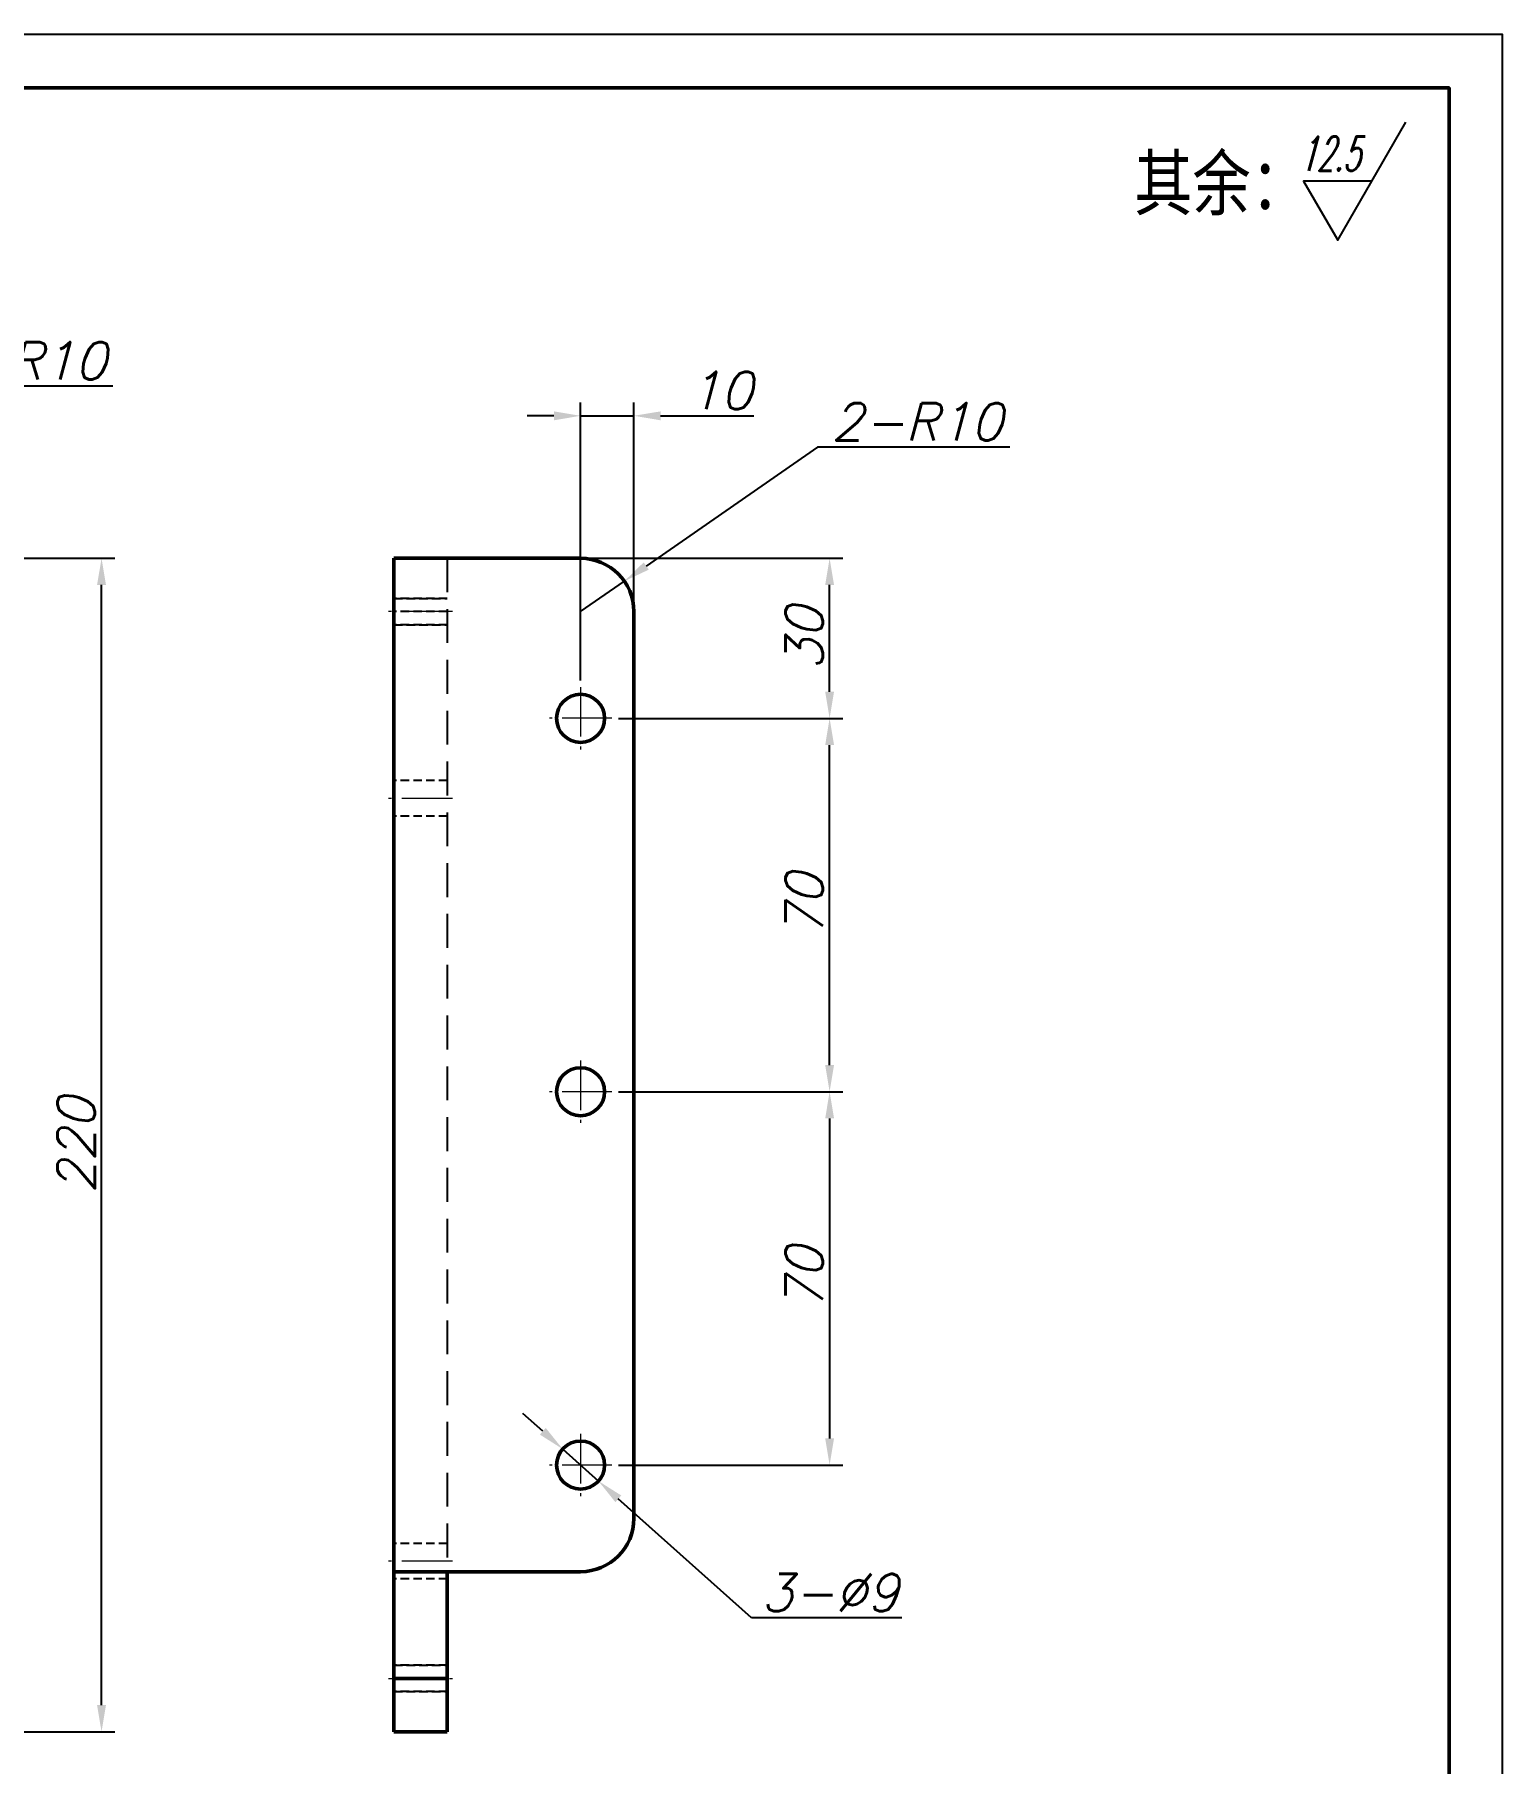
# Model space of a CAD drawing. Header units: inches. Extents: x 17901 to 26602, y 9673 to 14036.
# Drawn here: x 20073.3 to 20348.5, y 11490.6 to 11814.7 of the extents above; entities that cross this region are included whole.
import ezdxf
from ezdxf.enums import TextEntityAlignment as Align

# ---------------------------------------------------------------- set-up
doc = ezdxf.new("R2010")
doc.units = ezdxf.units.IN
doc.header["$MEASUREMENT"] = 0
doc.linetypes.add('CENTER', pattern=[50.8, 31.75, -6.35, 6.35, -6.35])
doc.linetypes.add('DASHED2', pattern=[9.525, 6.35, -3.175])
doc.layers.add('Dim', color=3, linetype='Continuous')
for name, color, linetype, lineweight in [('中心线', 1, 'CENTER', 15), ('图框_内框线', 5, 'Continuous', 50), ('标注线', 3, 'Continuous', 25), ('粗实线', 7, 'Continuous', 50), ('虚线', 2, 'DASHED2', 25)]:
    doc.layers.add(name, color=color, linetype=linetype, lineweight=lineweight)
doc.styles.add('DIM_FONT', font='romans.shx', dxfattribs={"oblique": 15})
doc.styles.add('仿宋体', font='FSGB2312.ttf', dxfattribs={"width": 0.8, "height": 3.5})
doc.dimstyles.new('幅面 1：2$0', dxfattribs={"dimscale": 2, "dimtxt": 3.5, "dimasz": 2.5, "dimexe": 1.25, "dimexo": 0.625, "dimtad": 1, "dimdsep": 46, "dimtxsty": 'DIM_FONT', "dimcen": 2.5, "dimclrd": 256, "dimclrt": 256, "dimadec": 0, "dimazin": 0, "dimtfac": 1, "dimtmove": 0, "dimatfit": 3, "dimfxl": 1, "dimlwd": -1, "dimarcsym": 0})
doc.dimstyles.new('幅面 1：2$3', dxfattribs={"dimscale": 2, "dimtxt": 3.5, "dimasz": 2.5, "dimexe": 1.25, "dimexo": 0.625, "dimtad": 1, "dimtih": 1, "dimtoh": 1, "dimdsep": 46, "dimtxsty": 'DIM_FONT', "dimcen": 2.5, "dimclrd": 256, "dimclre": 256, "dimclrt": 256, "dimazin": 2, "dimtm": 1e-09, "dimtfac": 0.5, "dimtmove": 0, "dimatfit": 3, "dimfxl": 1, "dimlwd": -1, "dimarcsym": 0})
doc.dimstyles.new('幅面 1：2$4', dxfattribs={"dimscale": 2, "dimtxt": 3.5, "dimasz": 2.5, "dimexe": 1.25, "dimexo": 0.625, "dimtad": 1, "dimtoh": 1, "dimdsep": 46, "dimtxsty": 'DIM_FONT', "dimcen": 2.5, "dimclrd": 256, "dimclre": 256, "dimclrt": 256, "dimazin": 2, "dimtm": 1e-09, "dimtfac": 0.5, "dimtmove": 0, "dimatfit": 3, "dimfxl": 1, "dimlwd": -1, "dimarcsym": 0})

# ---------------------------------------------------------------- blocks, each defined once
blk = doc.blocks.new('*D582')
at = {"layer": 'Defpoints', "color": 0, "transparency": 16777216}
for p in [(20017.17, 11716.55), (20085.88, 11716.55), (20017.17, 11496.55)]:
    blk.add_point(p, dxfattribs=at)
at = {"layer": '标注线', "color": 0, "lineweight": -2, "transparency": 16777216}
for p, q in [((20018.42, 11716.55), (20088.38, 11716.55)), ((20018.42, 11496.55), (20088.38, 11496.55))]:
    blk.add_line(p, q, dxfattribs=at)
at = {"layer": '标注线', "transparency": 16777216}
blk.add_line((20085.88, 11501.55), (20085.88, 11711.55), dxfattribs=at)
for points in [[(20085.04, 11711.55), (20086.71, 11711.55), (20085.88, 11716.55)], [(20085.04, 11501.55), (20086.71, 11501.55), (20085.88, 11496.55)]]:
    blk.add_solid(points, dxfattribs=at)
at = {"layer": '标注线', "transparency": 16777216, "insert": (20081.13, 11606.55), "char_height": 7, "attachment_point": 5, "rotation": 90, "style": 'DIM_FONT'}
blk.add_mtext('220', dxfattribs=at)
blk = doc.blocks.new('*D585')
at = {"layer": 'Defpoints', "color": 0, "transparency": 16777216}
for p in [(20023.56, 11714.25), (20017.17, 11706.55)]:
    blk.add_point(p, dxfattribs=at)
at = {"layer": '标注线', "transparency": 16777216}
for p, q in [((20052.27, 11748.84), (20026.75, 11718.09)), ((20088.01, 11748.84), (20052.27, 11748.84)), ((20017.17, 11706.55), (20023.56, 11714.25))]:
    blk.add_line(p, q, dxfattribs=at)
blk.add_solid([(20026.11, 11718.63), (20027.39, 11717.56), (20023.56, 11714.25)], dxfattribs=at)
at = {"layer": '标注线', "transparency": 16777216, "insert": (20070.77, 11753.59), "char_height": 7, "attachment_point": 5, "style": 'DIM_FONT'}
blk.add_mtext('3-R10', dxfattribs=at)
blk = doc.blocks.new('*D593')
at = {"layer": 'Defpoints', "color": 0, "transparency": 16777216}
for p in [(20181.54, 11616.55), (20181.54, 11546.55), (20222.39, 11546.55)]:
    blk.add_point(p, dxfattribs=at)
at = {"layer": '标注线', "color": 0, "lineweight": -2, "transparency": 16777216}
for p, q in [((20182.79, 11616.55), (20224.89, 11616.55)), ((20182.79, 11546.55), (20224.89, 11546.55))]:
    blk.add_line(p, q, dxfattribs=at)
at = {"layer": '标注线', "transparency": 16777216}
blk.add_line((20222.39, 11611.55), (20222.39, 11551.55), dxfattribs=at)
for points in [[(20221.56, 11611.55), (20223.22, 11611.55), (20222.39, 11616.55)], [(20221.56, 11551.55), (20223.22, 11551.55), (20222.39, 11546.55)]]:
    blk.add_solid(points, dxfattribs=at)
at = {"layer": '标注线', "transparency": 16777216, "insert": (20217.64, 11581.55), "char_height": 7, "attachment_point": 5, "rotation": 90, "style": 'DIM_FONT'}
blk.add_mtext('70', dxfattribs=at)
blk = doc.blocks.new('*D594')
at = {"layer": 'Defpoints', "color": 0, "transparency": 16777216}
for p in [(20181.54, 11686.55), (20222.39, 11686.55), (20181.54, 11616.55)]:
    blk.add_point(p, dxfattribs=at)
at = {"layer": '标注线', "color": 0, "lineweight": -2, "transparency": 16777216}
for p, q in [((20182.79, 11686.55), (20224.89, 11686.55)), ((20182.79, 11616.55), (20224.89, 11616.55))]:
    blk.add_line(p, q, dxfattribs=at)
at = {"layer": '标注线', "transparency": 16777216}
blk.add_line((20222.39, 11621.55), (20222.39, 11681.55), dxfattribs=at)
for points in [[(20221.56, 11681.55), (20223.22, 11681.55), (20222.39, 11686.55)], [(20221.56, 11621.55), (20223.22, 11621.55), (20222.39, 11616.55)]]:
    blk.add_solid(points, dxfattribs=at)
at = {"layer": '标注线', "transparency": 16777216, "insert": (20217.64, 11651.55), "char_height": 7, "attachment_point": 5, "rotation": 90, "style": 'DIM_FONT'}
blk.add_mtext('70', dxfattribs=at)
blk = doc.blocks.new('*D595')
at = {"layer": 'Defpoints', "color": 0, "transparency": 16777216}
for p in [(20175.69, 11716.55), (20222.39, 11716.55), (20181.54, 11686.55)]:
    blk.add_point(p, dxfattribs=at)
at = {"layer": '标注线', "color": 0, "lineweight": -2, "transparency": 16777216}
for p, q in [((20176.94, 11716.55), (20224.89, 11716.55)), ((20182.79, 11686.55), (20224.89, 11686.55))]:
    blk.add_line(p, q, dxfattribs=at)
at = {"layer": '标注线', "transparency": 16777216}
blk.add_line((20222.39, 11691.55), (20222.39, 11711.55), dxfattribs=at)
for points in [[(20221.56, 11711.55), (20223.22, 11711.55), (20222.39, 11716.55)], [(20221.56, 11691.55), (20223.22, 11691.55), (20222.39, 11686.55)]]:
    blk.add_solid(points, dxfattribs=at)
at = {"layer": '标注线', "transparency": 16777216, "insert": (20217.64, 11701.55), "char_height": 7, "attachment_point": 5, "rotation": 90, "style": 'DIM_FONT'}
blk.add_mtext('30', dxfattribs=at)
blk = doc.blocks.new('*D596')
at = {"layer": 'Defpoints', "color": 0, "transparency": 16777216}
for p in [(20185.69, 11743.27), (20185.69, 11706.55), (20175.69, 11692.4)]:
    blk.add_point(p, dxfattribs=at)
at = {"layer": '标注线', "color": 0, "lineweight": -2, "transparency": 16777216}
for p, q in [((20175.69, 11693.65), (20175.69, 11745.77)), ((20185.69, 11707.8), (20185.69, 11745.77))]:
    blk.add_line(p, q, dxfattribs=at)
at = {"layer": '标注线', "transparency": 16777216}
for p, q in [((20170.69, 11743.27), (20165.69, 11743.27)), ((20175.69, 11743.27), (20185.69, 11743.27)), ((20190.69, 11743.27), (20208.19, 11743.27))]:
    blk.add_line(p, q, dxfattribs=at)
for points in [[(20170.69, 11744.1), (20170.69, 11742.43), (20175.69, 11743.27)], [(20190.69, 11744.1), (20190.69, 11742.43), (20185.69, 11743.27)]]:
    blk.add_solid(points, dxfattribs=at)
at = {"layer": '标注线', "transparency": 16777216, "insert": (20201.94, 11748.02), "char_height": 7, "attachment_point": 5, "style": 'DIM_FONT'}
blk.add_mtext('10', dxfattribs=at)
blk = doc.blocks.new('*D482')
at = {"layer": 'Defpoints', "color": 0, "transparency": 16777216}
for p in [(20183.9, 11712.26), (20175.69, 11706.55)]:
    blk.add_point(p, dxfattribs=at)
at = {"layer": '标注线', "transparency": 16777216}
for p, q in [((20220.1, 11737.41), (20188.01, 11715.11)), ((20256.2, 11737.41), (20220.1, 11737.41)), ((20175.69, 11706.55), (20183.9, 11712.26))]:
    blk.add_line(p, q, dxfattribs=at)
blk.add_solid([(20187.53, 11715.79), (20188.49, 11714.43), (20183.9, 11712.26)], dxfattribs=at)
at = {"layer": '标注线', "transparency": 16777216, "insert": (20238.78, 11742.16), "char_height": 7, "attachment_point": 5, "style": 'DIM_FONT'}
blk.add_mtext('2-R10', dxfattribs=at)
blk = doc.blocks.new('*D597')
at = {"layer": 'Defpoints', "color": 0, "transparency": 16777216}
for p in [(20172.34, 11549.55), (20179.05, 11543.55)]:
    blk.add_point(p, dxfattribs=at)
at = {"layer": '标注线', "transparency": 16777216}
for p, q in [((20168.61, 11552.88), (20164.88, 11556.22)), ((20172.34, 11549.55), (20179.05, 11543.55)), ((20207.74, 11517.88), (20182.77, 11540.22)), ((20235.91, 11517.88), (20207.74, 11517.88))]:
    blk.add_line(p, q, dxfattribs=at)
for points in [[(20169.17, 11553.51), (20168.06, 11552.26), (20172.34, 11549.55)], [(20183.33, 11540.84), (20182.22, 11539.6), (20179.05, 11543.55)]]:
    blk.add_solid(points, dxfattribs=at)
at = {"layer": '标注线', "transparency": 16777216, "insert": (20222.45, 11522.63), "char_height": 7, "attachment_point": 5, "style": 'DIM_FONT'}
blk.add_mtext('3-∅9', dxfattribs=at)

msp = doc.modelspace()

# ---------------------------------------------------------------- linework, layer by layer
at = {"layer": 'Defpoints'}
msp.add_lwpolyline([(19508.536, 11220.746), (20348.536, 11220.746), (20348.536, 11814.746), (19508.536, 11814.746)], close=True, dxfattribs=at)
at = {"layer": 'Dim'}
msp.add_lwpolyline([(20324.053, 11787.264), (20311.253, 11787.264), (20317.653, 11776.179), (20330.453, 11798.349)], dxfattribs=at)
at = {"layer": '中心线', "ltscale": 0.300015}
for p, q in [((20151.692, 11706.551), (20139.691, 11706.551)), ((20151.692, 11671.551), (20139.691, 11671.551)), ((20151.692, 11528.551), (20139.691, 11528.551)), ((20139.691, 11506.551), (20151.692, 11506.551))]:
    msp.add_line(p, q, dxfattribs=at)
at = {"layer": '中心线', "ltscale": 0.2925}
for p, q in [((20175.692, 11692.401), (20175.692, 11680.701)), ((20181.542, 11686.551), (20169.842, 11686.551)), ((20175.692, 11622.401), (20175.692, 11610.701)), ((20181.542, 11616.551), (20169.842, 11616.551)), ((20175.692, 11552.401), (20175.692, 11540.701)), ((20181.542, 11546.551), (20169.842, 11546.551))]:
    msp.add_line(p, q, dxfattribs=at)
at = {"layer": '图框_内框线'}
msp.add_lwpolyline([(19558.536, 11230.746), (20338.536, 11230.746), (20338.536, 11804.746), (19558.536, 11804.746)], close=True, dxfattribs=at)
at = {"layer": '粗实线'}
for p, q in [((20140.692, 11716.551), (20160.692, 11716.551)), ((20140.692, 11716.551), (20140.692, 11526.551)), ((20185.692, 11706.551), (20185.692, 11536.551)), ((20160.692, 11526.551), (20140.692, 11526.551))]:
    msp.add_line(p, q, dxfattribs=at)
at = {"layer": '粗实线', "ltscale": 0.375}
for p, q in [((20160.692, 11716.551), (20175.692, 11716.551)), ((20160.692, 11526.551), (20175.692, 11526.551))]:
    msp.add_line(p, q, dxfattribs=at)
at = {"layer": '粗实线', "ltscale": 0.5}
for p, q in [((20140.692, 11506.551), (20140.692, 11526.551)), ((20150.692, 11506.551), (20150.692, 11526.551))]:
    msp.add_line(p, q, dxfattribs=at)
at = {"layer": '粗实线', "ltscale": 0.25}
for p, q in [((20140.692, 11506.551), (20140.692, 11496.551)), ((20140.692, 11506.551), (20150.692, 11506.551)), ((20150.692, 11506.551), (20150.692, 11496.551)), ((20140.692, 11496.551), (20150.692, 11496.551))]:
    msp.add_line(p, q, dxfattribs=at)
at = {"layer": '粗实线'}
for centre in [(20175.692, 11686.551), (20175.692, 11616.551), (20175.692, 11546.551)]:
    msp.add_circle(centre, 4.5, dxfattribs=at)
for centre, start, end in [((20175.692, 11706.551), 0, 90), ((20175.692, 11536.551), 270, 0)]:
    msp.add_arc(centre, 10, start, end, dxfattribs=at)
at = {"layer": '虚线'}
msp.add_line((20150.692, 11716.551), (20150.692, 11526.551), dxfattribs=at)
at = {"layer": '虚线', "ltscale": 0.25}
for p, q in [((20140.692, 11709.009), (20150.692, 11709.009)), ((20150.692, 11709.009), (20140.692, 11709.009)), ((20150.692, 11706.551), (20140.692, 11706.551)), ((20140.692, 11704.092), (20150.692, 11704.092)), ((20150.692, 11704.092), (20140.692, 11704.092)), ((20150.692, 11674.874), (20140.692, 11674.874)), ((20150.692, 11674.874), (20140.692, 11674.874)), ((20150.692, 11668.227), (20140.692, 11668.227)), ((20150.692, 11668.227), (20140.692, 11668.227)), ((20150.692, 11531.874), (20140.692, 11531.874)), ((20150.692, 11531.874), (20140.692, 11531.874)), ((20150.692, 11525.227), (20140.692, 11525.227)), ((20150.692, 11525.227), (20140.692, 11525.227)), ((20140.692, 11509.009), (20150.692, 11509.009)), ((20150.692, 11509.009), (20140.692, 11509.009)), ((20150.692, 11506.551), (20140.692, 11506.551)), ((20140.692, 11504.092), (20150.692, 11504.092)), ((20150.692, 11504.092), (20140.692, 11504.092))]:
    msp.add_line(p, q, dxfattribs=at)

# ---------------------------------------------------------------- texts
at = {"layer": 'Dim', "style": 'DIM_FONT', "oblique": 15, "width": 0.559478}
msp.add_text('12.5', height=6.4, dxfattribs=at).set_placement((20310.468, 11789.212), (20321.892, 11789.212), align=Align.FIT)
at = {"layer": 'Dim', "insert": (20279.506, 11791.919), "char_height": 10, "width": 88.84642, "attachment_point": 1, "style": '仿宋体'}
msp.add_mtext('{\\fSimSun|b0|i0|c134|p2;其余：}', dxfattribs=at)

# ---------------------------------------------------------------- dimensions: what is measured, and where the dimension line sits
at = {"layer": '标注线'}
for center, mpoint, text, picture, middle in [((20017.173, 11706.551), (20023.559, 11714.246), '3-<>', '*D585', (20070.767, 11748.842)), ((20175.692, 11706.551), (20183.904, 11712.257), '2-<>', '*D482', (20238.776, 11737.409))]:
    dim = msp.add_radius_dim(center=center, mpoint=mpoint, text=text, dimstyle='幅面 1：2$4', dxfattribs=at)
    dim.commit()
    dim.dimension.update_dxf_attribs({"geometry": picture, "text_midpoint": middle, "dimtype": 164})
dim = msp.add_linear_dim(base=(20185.692, 11743.265), p1=(20175.692, 11692.401), p2=(20185.692, 11706.551), dimstyle='幅面 1：2$0', dxfattribs=at)
dim.commit()
dim.dimension.update_dxf_attribs({"geometry": '*D596', "text_midpoint": (20201.942, 11748.015)})
for base, p1, p2, picture, middle in [((20085.876, 11716.551), (20017.173, 11496.551), (20017.173, 11716.551), '*D582', (20081.126, 11606.551)), ((20222.391, 11716.551), (20181.542, 11686.551), (20175.692, 11716.551), '*D595', (20217.641, 11701.551)), ((20222.391, 11686.551), (20181.542, 11616.551), (20181.542, 11686.551), '*D594', (20217.641, 11651.551)), ((20222.391, 11546.551), (20181.542, 11616.551), (20181.542, 11546.551), '*D593', (20217.641, 11581.551))]:
    dim = msp.add_linear_dim(base=base, p1=p1, p2=p2, angle=90, dimstyle='幅面 1：2$0', dxfattribs=at)
    dim.commit()
    dim.dimension.update_dxf_attribs({"geometry": picture, "text_midpoint": middle})
dim = msp.add_diameter_dim_2p(p1=(20172.338, 11549.551), p2=(20179.046, 11543.55), text='3-<>', dimstyle='幅面 1：2$3', dxfattribs=at)
dim.commit()
dim.dimension.update_dxf_attribs({"geometry": '*D597', "text_midpoint": (20222.447, 11517.885), "dimtype": 163})

doc.saveas('drawing.dxf')
